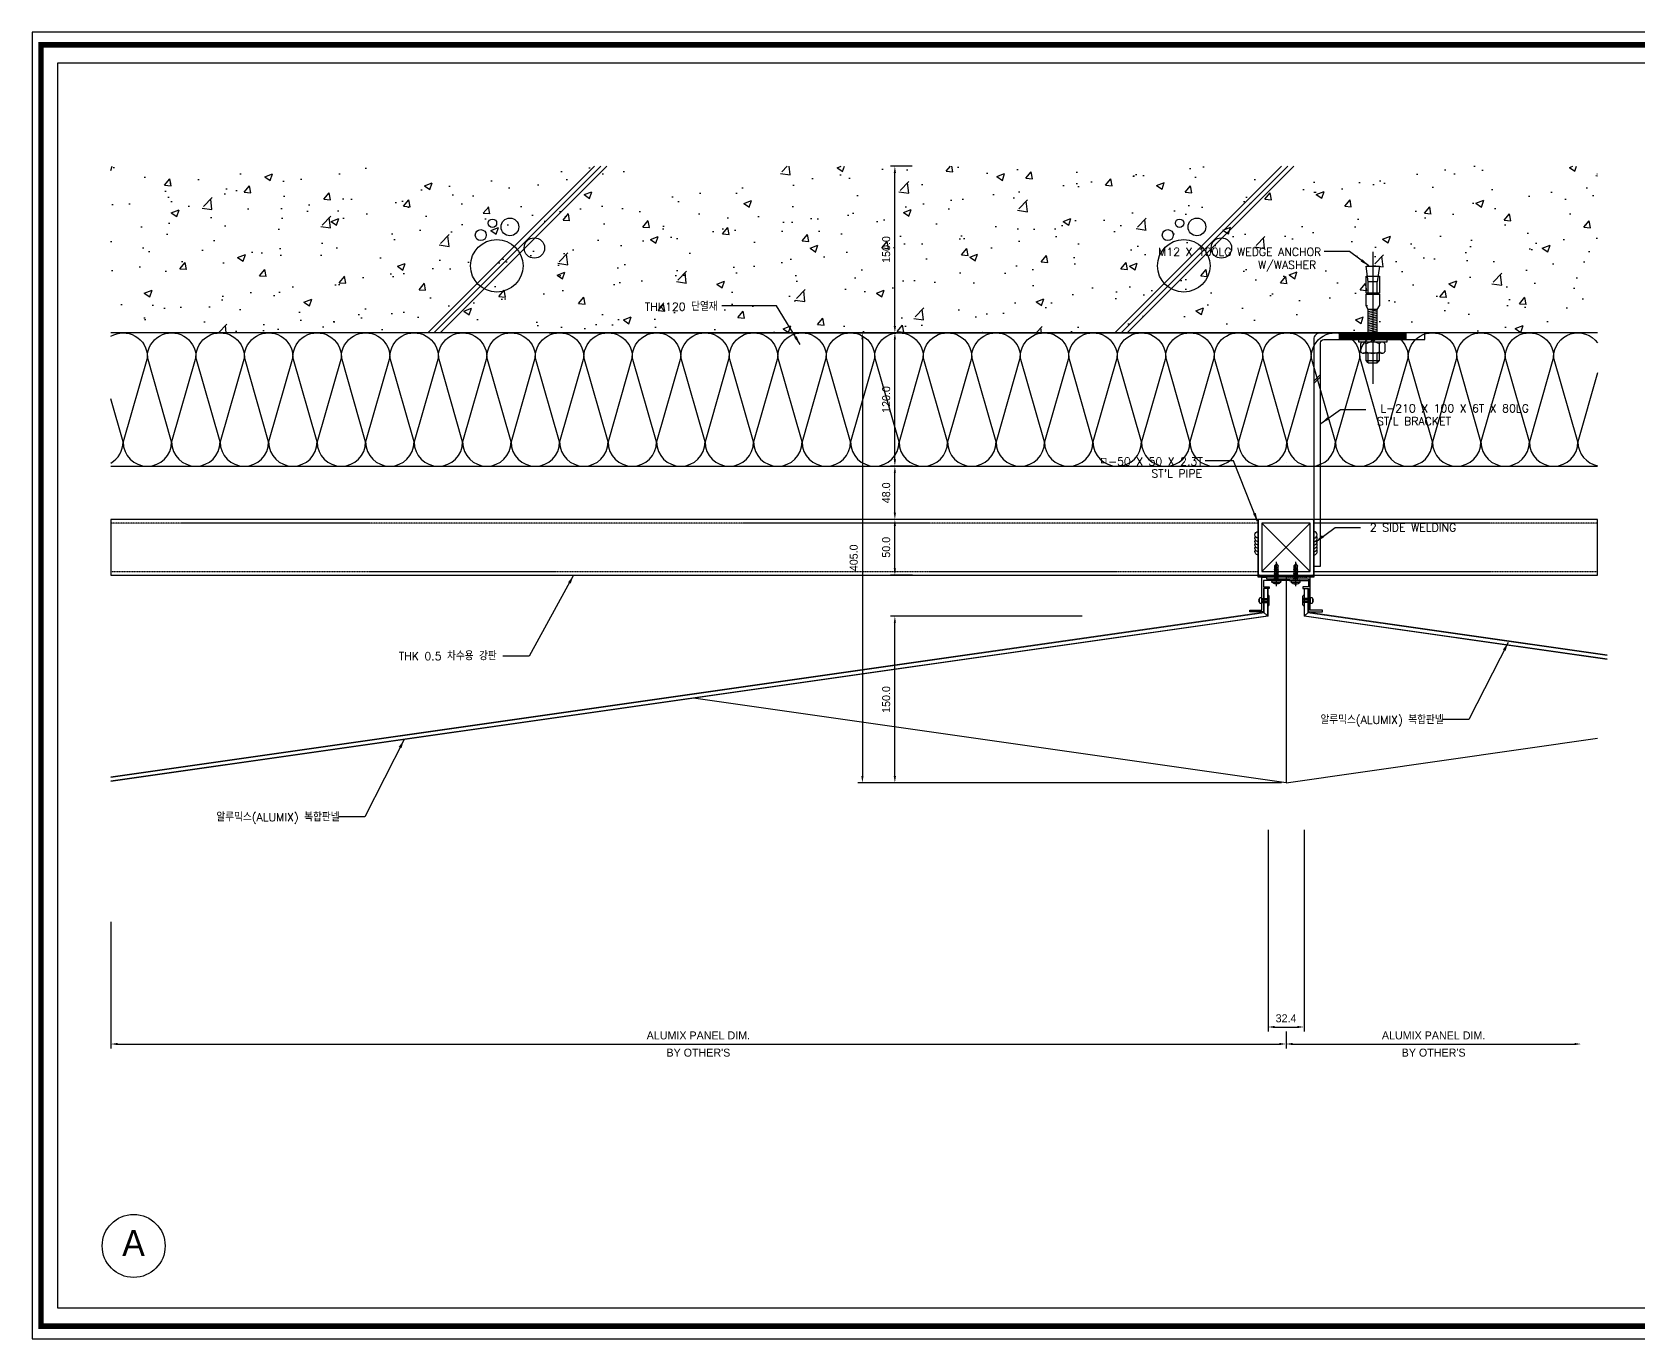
# Model space of a CAD drawing. Header units: millimetres. Extents: x 7297 to 60227, y -7497 to 19324.
# Drawn here: x 26117 to 27562, y 4592 to 5768 of the extents above; entities that cross this region are included whole.
import ezdxf
from ezdxf.enums import TextEntityAlignment as Align

# ---------------------------------------------------------------- set-up
doc = ezdxf.new("R2010")
doc.units = ezdxf.units.MM
doc.linetypes.add('HIDDEN', pattern=[0.375, 0.25, -0.125])
for name, color, linetype in [('NS_AL_MOLD', 7, 'Continuous'), ('NS_BRACKET_NUTS', 1, 'Continuous'), ('NS_COL_RED', 1, 'Continuous'), ('NS_COL_YELLOW', 2, 'Continuous'), ('NS_CON', 8, 'Continuous'), ('NS_CON_LINE', 2, 'Continuous'), ('NS_DIM', 1, 'Continuous'), ('NS_FORM', 7, 'Continuous'), ('NS_FRAME', 253, 'Continuous'), ('NS_GASKET_3M', 150, 'Continuous'), ('NS_INSUL', 8, 'Continuous'), ('NS_PIPE_FRAME', 2, 'Continuous'), ('NS_RIVET_SCREW', 1, 'Continuous'), ('NS_TEXT', 2, 'Continuous'), ('NS_TEXT_TITLE', 141, 'Continuous'), ('NS_WELD', 1, 'Continuous')]:
    doc.layers.add(name, color=color, linetype=linetype)
doc.layers.add('NS_AL_PANEL', color=32, linetype='Continuous', lineweight=9)
doc.styles.add('Expo M', font='Expo M.ttf')
doc.styles.add('HFS', font='')
doc.styles.add('HGTXT', font='romans.shx', dxfattribs={"bigfont": 'whgtxt.shx'})
doc.styles.add('ROMANS', font='romans.shx', dxfattribs={"bigfont": 'whgtxt.shx'})
doc.styles.get('HFS').set_extended_font_data('HYwulM')
doc.dimstyles.new('N-SPACE', dxfattribs={"dimscale": 4, "dimtxt": 1.8, "dimasz": 1.5, "dimexe": 1, "dimexo": 1, "dimgap": 1, "dimtad": 1, "dimtoh": 1, "dimdec": 1, "dimzin": 1, "dimdsep": 46, "dimtxsty": 'Expo M', "dimcen": 2, "dimclrd": 1, "dimclre": 1, "dimclrt": 2, "dimadec": 1, "dimazin": 0, "dimtfac": 1, "dimtdec": 1, "dimtix": 1, "dimtmove": 1, "dimatfit": 3, "dimfxl": 1, "dimtolj": 1, "dimtzin": 1, "dimarcsym": 0})
doc.dimstyles.new('사본(2) DIM-2', dxfattribs={"dimscale": 2, "dimtxt": 3, "dimasz": 1.75, "dimexe": 2, "dimexo": 1.5, "dimgap": 1.25, "dimtad": 1, "dimdec": 0, "dimrnd": 0.25, "dimdsep": 46, "dimtxsty": 'ROMANS', "dimblk": 'DIMDOT', "dimcen": -1.5, "dimclrd": 256, "dimclre": 256, "dimclrt": 2, "dimaunit": 1, "dimadec": 0, "dimazin": 0, "dimtfac": 1, "dimtdec": 0, "dimtix": 1, "dimtmove": 2, "dimatfit": 3, "dimfxl": 2, "dimtvp": 2, "dimlwd": -1, "dimlwe": -1, "dimarcsym": 0})

# ---------------------------------------------------------------- blocks, each defined once
blk = doc.blocks.new('AL-TEMPLATE')
at = {"color": 8}
for p, q in [((2716.82, 1392.97), (2800.02, 1392.97)), ((2716.82, 1376.33), (2800.02, 1376.33)), ((2716.82, 1359.69), (2800.02, 1359.69)), ((2716.82, 1343.05), (2800.02, 1343.05)), ((2716.82, 1326.41), (2800.02, 1326.41)), ((2716.82, 1309.77), (2800.02, 1309.77)), ((2716.82, 1293.13), (2800.02, 1293.13)), ((2716.82, 1276.49), (2800.02, 1276.49)), ((2716.82, 1259.85), (2800.02, 1259.85)), ((2716.82, 1243.21), (2800.02, 1243.21)), ((2716.82, 1209.93), (2800.02, 1209.93)), ((2716.82, 1193.29), (2800.02, 1193.29)), ((2716.82, 1176.65), (2800.02, 1176.65)), ((2716.82, 1118.41), (2800.02, 1118.41)), ((2716.82, 1076.81), (2800.02, 1076.81)), ((2716.82, 1051.85), (2800.02, 1051.85))]:
    blk.add_line(p, q, dxfattribs=at)
at = {"color": 7, "ltscale": 2}
blk.add_lwpolyline([(1972.34, 1515.25), (1972.34, 921.25), (2812.34, 921.25), (2812.34, 1515.25)], close=True, dxfattribs=at)
at = {"color": 8}
for points, const_width in [([(1976.34, 1509.45), (2808.34, 1509.45), (2808.34, 927.05), (1976.34, 927.05)], 2.5), ([(2716.82, 1501.32), (2800.02, 1501.32), (2800.02, 1418.12), (2716.82, 1418.12)], 1.66), ([(2716.82, 1409.8), (2800.02, 1409.8), (2800.02, 1026.89), (2716.82, 1026.89)], 1.66)]:
    blk.add_lwpolyline(points, close=True, dxfattribs=dict(at, const_width=const_width))
at = {"color": 9}
blk.add_lwpolyline([(1984.07, 1501.32), (2709.08, 1501.32), (2709.08, 935.18), (1984.07, 935.18)], close=True, dxfattribs=at)
at = {"color": 8, "const_width": 1.66}
for points in [[(2716.82, 1226.57), (2800.02, 1226.57)], [(2716.82, 1160.01), (2800.02, 1160.01)]]:
    blk.add_lwpolyline(points, dxfattribs=at)
at = {"color": 146, "true_color": 0x105689, "insert": (2721.06, 1496.93), "char_height": 3.6698, "attachment_point": 1, "style": 'HGTXT'}
blk.add_mtext('{\\fExpo M|b0|i0|c129|p18;엔스페이스 (주)}', dxfattribs=at)
at = {"insert": (2720.94, 1489.17), "char_height": 2.3487, "attachment_point": 1, "style": 'HGTXT'}
blk.add_mtext('서울시 강남구 논현로 161길11 엔빌딩 4F\\PTEL 02 575-2077  FAX 02 575-2071', dxfattribs=at)
at = {"color": 8, "attachment_point": 1}
for s, insert, char_height, width in [('NOTE', (2720.76, 1404.73), 2.556, 438.9676), ('DESIGNED BYNOTE', (2719.01, 1224.39), 2.5559, 438.9676), ('DRAWN BYNOTE', (2719.56, 1209.04), 2.5559, 438.9676), ('CHECKED BYNOTE', (2719.56, 1192.25), 2.5559, 438.9676), ('APPROVED BYNOTE', (2720.1, 1175.04), 2.5559, 438.9676), ('DRAWING TITLE', (2720.1, 1158.4), 2.5559, 438.9675), ('SCALE', (2720.1, 1116.8), 2.556, 438.9675), ('{\\fﾱﾼﾸﾲ|b0|i0|c129|p49;DATE}', (2720.1, 1075.2), 2.5559, 438.9675), ('SHEET NO.', (2720.1, 1050.24), 2.556, 438.9675)]:
    blk.add_mtext(s, dxfattribs=dict(at, insert=insert, char_height=char_height, width=width))
blk = doc.blocks.new('*D997')
at = {"layer": 'NS_DIM', "color": 1, "lineweight": -2, "transparency": 16777216}
for p, q in [((26937.4, 5497.5), (26859.7, 5497.5)), ((26863.7, 5491.5), (26863.7, 5098.5)), ((27240.9, 5092.5), (26859.7, 5092.5))]:
    blk.add_line(p, q, dxfattribs=at)
at = {"layer": 'NS_DIM', "color": 1, "transparency": 16777216}
for points in [[(26862.7, 5491.5), (26864.7, 5491.5), (26863.7, 5497.5)], [(26862.7, 5098.5), (26864.7, 5098.5), (26863.7, 5092.5)]]:
    blk.add_solid(points, dxfattribs=at)
at = {"layer": 'NS_DIM', "color": 2, "transparency": 16777216, "insert": (26855.9, 5295), "char_height": 7.2, "attachment_point": 5, "rotation": 90, "style": 'Expo M'}
blk.add_mtext('\\A1;405.0', dxfattribs=at)
blk = doc.blocks.new('*D996')
at = {"layer": 'NS_DIM', "color": 1, "lineweight": -2, "transparency": 16777216}
for p, q in [((26908.7, 5329.5), (26888.9, 5329.5)), ((26892.9, 5285.5), (26892.9, 5323.5)), ((26908.7, 5279.5), (26888.9, 5279.5))]:
    blk.add_line(p, q, dxfattribs=at)
at = {"layer": 'NS_DIM', "color": 1, "transparency": 16777216}
for points in [[(26891.9, 5323.5), (26893.9, 5323.5), (26892.9, 5329.5)], [(26891.9, 5285.5), (26893.9, 5285.5), (26892.9, 5279.5)]]:
    blk.add_solid(points, dxfattribs=at)
at = {"layer": 'NS_DIM', "color": 2, "transparency": 16777216, "insert": (26885.1, 5304.5), "char_height": 7.2, "attachment_point": 5, "rotation": 90, "style": 'Expo M'}
blk.add_mtext('\\A1;50.0', dxfattribs=at)
blk = doc.blocks.new('*D995')
at = {"layer": 'NS_DIM', "color": 1, "lineweight": -2, "transparency": 16777216}
for p, q in [((27061.4, 5242.5), (26888.9, 5242.5)), ((26892.9, 5098.5), (26892.9, 5236.5)), ((27240.9, 5092.5), (26888.9, 5092.5))]:
    blk.add_line(p, q, dxfattribs=at)
at = {"layer": 'NS_DIM', "color": 1, "transparency": 16777216}
for points in [[(26891.9, 5236.5), (26893.9, 5236.5), (26892.9, 5242.5)], [(26891.9, 5098.5), (26893.9, 5098.5), (26892.9, 5092.5)]]:
    blk.add_solid(points, dxfattribs=at)
at = {"layer": 'NS_DIM', "color": 2, "transparency": 16777216, "insert": (26885.1, 5167.5), "char_height": 7.2, "attachment_point": 5, "rotation": 90, "style": 'Expo M'}
blk.add_mtext('\\A1;150.0', dxfattribs=at)
blk = doc.blocks.new('*D994')
at = {"layer": 'NS_DIM', "color": 1, "lineweight": -2, "transparency": 16777216}
for p, q in [((26908.7, 5377.5), (26888.9, 5377.5)), ((26892.9, 5335.5), (26892.9, 5371.5)), ((26908.7, 5329.5), (26888.9, 5329.5))]:
    blk.add_line(p, q, dxfattribs=at)
at = {"layer": 'NS_DIM', "color": 1, "transparency": 16777216}
for points in [[(26891.9, 5371.5), (26893.9, 5371.5), (26892.9, 5377.5)], [(26891.9, 5335.5), (26893.9, 5335.5), (26892.9, 5329.5)]]:
    blk.add_solid(points, dxfattribs=at)
at = {"layer": 'NS_DIM', "color": 2, "transparency": 16777216, "insert": (26885.1, 5353.5), "char_height": 7.2, "attachment_point": 5, "rotation": 90, "style": 'Expo M'}
blk.add_mtext('\\A1;48.0', dxfattribs=at)
blk = doc.blocks.new('*D993')
at = {"layer": 'NS_DIM', "color": 1, "lineweight": -2, "transparency": 16777216}
for p, q in [((26908.4, 5647.5), (26888.9, 5647.5)), ((26892.9, 5503.5), (26892.9, 5641.5)), ((26908.4, 5497.5), (26888.9, 5497.5))]:
    blk.add_line(p, q, dxfattribs=at)
at = {"layer": 'NS_DIM', "color": 1, "transparency": 16777216}
for points in [[(26891.9, 5641.5), (26893.9, 5641.5), (26892.9, 5647.5)], [(26891.9, 5503.5), (26893.9, 5503.5), (26892.9, 5497.5)]]:
    blk.add_solid(points, dxfattribs=at)
at = {"layer": 'NS_DIM', "color": 2, "transparency": 16777216, "insert": (26885.1, 5572.5), "char_height": 7.2, "attachment_point": 5, "rotation": 90, "style": 'Expo M'}
blk.add_mtext('\\A1;150.0', dxfattribs=at)
blk = doc.blocks.new('*D992')
at = {"layer": 'NS_DIM', "color": 1, "lineweight": -2, "transparency": 16777216}
for p, q in [((26187.4, 4967.5), (26187.4, 4853.4)), ((27244.9, 4868.7), (27244.9, 4853.4)), ((26193.4, 4857.4), (27238.9, 4857.4))]:
    blk.add_line(p, q, dxfattribs=at)
at = {"layer": 'NS_DIM', "color": 1, "transparency": 16777216}
for points in [[(26193.4, 4858.4), (26193.4, 4856.4), (26187.4, 4857.4)], [(27238.9, 4858.4), (27238.9, 4856.4), (27244.9, 4857.4)]]:
    blk.add_solid(points, dxfattribs=at)
at = {"layer": 'NS_DIM', "color": 2, "transparency": 16777216, "char_height": 7.2, "attachment_point": 5, "style": 'Expo M'}
for s, insert in [('\\A1;ALUMIX PANEL DIM.', (26716.1, 4865.1)), ("\\A1;BY OTHER'S", (26716.1, 4849.6))]:
    blk.add_mtext(s, dxfattribs=dict(at, insert=insert))
blk = doc.blocks.new('*D991')
at = {"layer": 'NS_DIM', "color": 1, "lineweight": -2, "transparency": 16777216}
for p, q in [((27244.9, 4868.7), (27244.9, 4853.4)), ((27250.9, 4857.4), (27504.5, 4857.4))]:
    blk.add_line(p, q, dxfattribs=at)
at = {"layer": 'NS_DIM', "color": 1, "transparency": 16777216}
for points in [[(27250.9, 4858.4), (27250.9, 4856.4), (27244.9, 4857.4)], [(27504.5, 4858.4), (27504.5, 4856.4), (27510.5, 4857.4)]]:
    blk.add_solid(points, dxfattribs=at)
at = {"layer": 'NS_DIM', "color": 2, "transparency": 16777216, "char_height": 7.2, "attachment_point": 5, "style": 'Expo M'}
for s, insert in [('\\A1;ALUMIX PANEL DIM.', (27377.7, 4865.1)), ("\\A1;BY OTHER'S", (27377.7, 4849.6))]:
    blk.add_mtext(s, dxfattribs=dict(at, insert=insert))
blk = doc.blocks.new('*D990')
at = {"layer": 'NS_DIM', "color": 1, "lineweight": -2, "transparency": 16777216}
for p, q in [((27228.7, 5050.1), (27228.7, 4868.7)), ((27261.1, 5050.1), (27261.1, 4868.7)), ((27234.7, 4872.7), (27255.1, 4872.7))]:
    blk.add_line(p, q, dxfattribs=at)
at = {"layer": 'NS_DIM', "color": 1, "transparency": 16777216}
for points in [[(27234.7, 4873.7), (27234.7, 4871.7), (27228.7, 4872.7)], [(27255.1, 4873.7), (27255.1, 4871.7), (27261.1, 4872.7)]]:
    blk.add_solid(points, dxfattribs=at)
at = {"layer": 'NS_DIM', "color": 2, "transparency": 16777216, "insert": (27244.9, 4880.5), "char_height": 7.2, "attachment_point": 5, "style": 'Expo M'}
blk.add_mtext('\\A1;32.4', dxfattribs=at)
blk = doc.blocks.new('DIMDOT')
blk.add_line((-1.5, 0), (1.5, 0))
at = {"const_width": 0.5}
blk.add_lwpolyline([(-0.25, 0, 1), (0.25, 0, 1)], format="xyb", close=True, dxfattribs=at)
blk = doc.blocks.new('NEWANCHOR')
for p, q in [((79, 0), (-40, 0)), ((-20.9, 4), (-18.9, 6)), ((-20.9, 4), (-12.4, 4)), ((-20.9, 4), (-20.9, -4)), ((-18.9, 6), (-18.9, -6)), ((-18.9, 6), (-12.4, 6)), ((-12.4, -8.5), (-12.4, 8.5)), ((-12.4, 8), (-12.4, 8)), ((-3.8, 11), (-11, 11)), ((-11, 6), (-3.8, 6)), ((-2.4, 8), (-2.4, 8)), ((0, 0), (-2.4, 2.4)), ((0, 0), (-2.4, 2.4)), ((-2.4, 0), (0, -2.4)), ((-2.4, 0), (0, -2.4)), ((0, 4), (26.9, 4)), ((0, 4), (1.6, -4)), ((1.6, 4), (3.1, -4)), ((3.1, 4), (4.7, -4)), ((4.7, 4), (6.3, -4)), ((6.3, 4), (7.9, -4)), ((7.9, 4), (9.4, -4)), ((9.4, 4), (11, -4)), ((11, 4), (12.6, -4)), ((12.6, 4), (14.1, -4)), ((14.1, 4), (15.7, -4)), ((15.7, 4), (17.3, -4)), ((17.3, 4), (18.8, -4)), ((18.8, 4), (20.4, -4)), ((20.4, 4), (22, -4)), ((22, 4), (23.6, -4)), ((23.6, 4), (25.1, -4)), ((25.1, 4), (26.7, -4)), ((26.9, 4), (30.4, 6)), ((26.9, -4), (26.9, 4)), ((30.4, 6), (40.8, 6)), ((40.8, 6), (40.8, -6)), ((40.8, 4), (51.9, 4)), ((41.7, 6), (57.1, 6)), ((41.7, -6), (41.7, 6)), ((51.9, 4), (66, 6)), ((51.9, -4), (51.9, 4)), ((57.1, 6), (57.1, -6)), ((66, 6), (66, -6)), ((-18.9, -6), (-20.9, -4)), ((-20.9, -4), (-12.4, -4)), ((-18.9, -6), (-12.4, -6)), ((-12.4, -8), (-12.4, -8)), ((-11, -6), (-3.8, -6)), ((-3.8, -10.9), (-11, -10.9)), ((-2.4, -8), (-2.4, -8)), ((0, -4), (26.9, -4)), ((26.9, -4), (30.4, -6)), ((40.8, -6), (30.4, -6)), ((40.8, -4), (51.9, -4)), ((57.1, -6), (41.7, -6)), ((66, -6), (51.9, -4))]:
    blk.add_line(p, q)
blk.add_lwpolyline([(0, -12.6), (-2.4, -12.6), (-2.4, 12.6), (0, 12.6)], close=True)
for centre, radius, start, end in [((-9.5, 8.5), 2.86, 120, 240), ((0.9, 0), 13.3, 153.2083, 206.7917), ((-5.3, 8.5), 2.86, 300, 60), ((-15.7, 0), 13.3, 333.2083, 26.7917), ((-9.5, -8.5), 2.86, 120, 240), ((-5.3, -8.5), 2.86, 300, 60)]:
    blk.add_arc(centre, radius, start, end)
blk = doc.blocks.new('welding')
for centre, end in [((5.8, 0), 180), ((8.8, 0), 120), ((11.8, 0), 120), ((14.8, 0), 120), ((17.8, 0), 120), ((20.8, 0), 120)]:
    blk.add_arc(centre, 3, 0, end)
blk = doc.blocks.new('*D989')
at = {"layer": 'NS_DIM', "color": 1, "lineweight": -2, "transparency": 16777216}
for p, q in [((26908.7, 5497.5), (26888.9, 5497.5)), ((26892.9, 5383.5), (26892.9, 5491.5)), ((26908.7, 5377.5), (26888.9, 5377.5))]:
    blk.add_line(p, q, dxfattribs=at)
at = {"layer": 'NS_DIM', "color": 1, "transparency": 16777216}
for points in [[(26891.9, 5491.5), (26893.9, 5491.5), (26892.9, 5497.5)], [(26891.9, 5383.5), (26893.9, 5383.5), (26892.9, 5377.5)]]:
    blk.add_solid(points, dxfattribs=at)
at = {"layer": 'NS_DIM', "color": 2, "transparency": 16777216, "insert": (26885.1, 5437.5), "char_height": 7.2, "attachment_point": 5, "rotation": 90, "style": 'Expo M'}
blk.add_mtext('\\A1;120.0', dxfattribs=at)
blk = doc.blocks.new('피스')
for p, q in [((-4, 1.5), (-4, 1)), ((-4, 1.5), (4, 1.5)), ((-3, 0), (3, 0)), ((-0.5, 3), (-0.4, 2.3)), ((-0.4, 2.3), (0.4, 2.3)), ((0, 5), (0, -16.8)), ((0.5, 3), (0.4, 2.3)), ((4, 1.5), (4, 1)), ((2, -1.5), (-2, -2)), ((-1.5, -1.5), (-2, -2)), ((-2, -2), (-1.5, -2.5)), ((-1.5, -3.5), (-2, -4)), ((2, -3.5), (-2, -4)), ((-2, -4), (-1.5, -4.5)), ((-1.5, -5.5), (-2, -6)), ((2, -5.5), (-2, -6)), ((-2, -6), (-1.5, -6.5)), ((-1.5, -7.5), (-2, -8)), ((2, -7.5), (-2, -8)), ((-2, -8), (-1.5, -8.5)), ((-1.5, -9.5), (-2, -10)), ((2, -9.5), (-2, -10)), ((-2, -10), (-1.5, -10.5)), ((-1.5, -0.5), (-1.5, -1.5)), ((1.5, -1), (-1.5, -1.5)), ((1.5, -2), (-1.5, -2.5)), ((-1.5, -2.5), (-1.5, -3.5)), ((1.5, -3), (-1.5, -3.5)), ((1.5, -4), (-1.5, -4.5)), ((-1.5, -4.5), (-1.5, -5.5)), ((1.5, -5), (-1.5, -5.5)), ((1.5, -6), (-1.5, -6.5)), ((-1.5, -6.5), (-1.5, -7.5)), ((1.5, -7), (-1.5, -7.5)), ((1.5, -8), (-1.5, -8.5)), ((-1.5, -8.5), (-1.5, -9.5)), ((1.5, -9), (-1.5, -9.5)), ((1.5, -10), (-1.5, -10.5)), ((-1.5, -10.5), (-1.5, -13.5)), ((0, -15), (-1.5, -13.5)), ((-1.3, -13.5), (-1.3, -12)), ((0, -15), (-1.3, -13.5)), ((0, -15), (1.5, -13)), ((1.5, -13), (0.6, -11.5)), ((1.5, -0.5), (1.5, -1)), ((1.5, -1), (2, -1.5)), ((2, -1.5), (1.5, -2)), ((1.5, -2), (1.5, -3)), ((1.5, -3), (2, -3.5)), ((2, -3.5), (1.5, -4)), ((1.5, -4), (1.5, -5)), ((1.5, -5), (2, -5.5)), ((2, -5.5), (1.5, -6)), ((1.5, -6), (1.5, -7)), ((1.5, -7), (2, -7.5)), ((2, -7.5), (1.5, -8)), ((1.5, -8), (1.5, -9)), ((1.5, -9), (2, -9.5)), ((2, -9.5), (1.5, -10)), ((1.5, -10), (1.5, -13))]:
    blk.add_line(p, q)
for centre, radius, start, end in [((0, -3.1), 6.08, 94.7146, 131.1121), ((-3, 1), 1, 180, 270), ((-2, -0.5), 0.5, 0, 90), ((0, -3.1), 6.08, 48.8879, 85.2854), ((2, -0.5), 0.5, 90, 180), ((3, 1), 1, 270, 0), ((-0.3, -12), 1, 30.0863, 180)]:
    blk.add_arc(centre, radius, start, end)
blk = doc.blocks.new('N-SCREW')
blk.add_blockref('피스', (17.3, -1))
blk = doc.blocks.new('*U252')
blk.add_lwpolyline([(0, 0), (50, 0), (50, 1032.5), (0, 1032.5)], close=True)
at = {"linetype": 'HIDDEN'}
blk.add_lwpolyline([(3.2, 0), (46.8, 0), (46.8, 1032.5), (3.2, 1032.5)], close=True, dxfattribs=at)
blk = doc.blocks.new('*U98')
for p, q in [((1, 50), (0, 50)), ((0, 49), (0, 50)), ((0, 49), (0, 1)), ((49, 50), (1, 50)), ((3.2, 3.2), (46.8, 46.8)), ((46.8, 3.2), (3.2, 46.8)), ((49, 50), (50, 50)), ((50, 49), (50, 50)), ((50, 1), (50, 49)), ((0, 1), (0, 0)), ((1, 0), (0, 0)), ((50, 1), (50, 0)), ((1, 0), (49, 0)), ((49, 0), (50, 0))]:
    blk.add_line(p, q)
blk.add_lwpolyline([(3.2, 46.8), (3.2, 3.2), (46.8, 3.2), (46.8, 46.8)], close=True)
for centre, start, end in [((1, 49), 90, 180), ((49, 49), 0, 90), ((1, 1), 180, 270), ((49, 1), 270, 0)]:
    blk.add_arc(centre, 1, start, end)
blk = doc.blocks.new('*U251')
blk.add_lwpolyline([(0, 0), (50, 0), (50, 255.4), (0, 255.4)], close=True)
at = {"linetype": 'HIDDEN'}
blk.add_lwpolyline([(3.2, 0), (46.8, 0), (46.8, 255.4), (3.2, 255.4)], close=True, dxfattribs=at)

msp = doc.modelspace()

# ---------------------------------------------------------------- hatches: boundary and pattern name
at = {"layer": 'NS_CON', "ltscale": 3}
h = msp.add_hatch(dxfattribs=at)
h.set_pattern_fill('AR-CONC', color=256, scale=10, style=0)
h.set_pattern_definition([(50, (-3745908.6, 136723.956), (71.7260183, -6.2752135), [7.5, -82.5]), (355, (-3745908.6, 136723.956), (-13.8751334, 75.2192134), [6, -66]), (100.4514445, (-3745902.625, 136723.43), (57.8508847, 68.9439991), [6.3740192, -70.1142112]), (46.1842, (-3745908.6, 136743.96), (106.724133, -16.551928), [11.25, -123.75]), (96.6356355, (-3745899.71, 136742.58), (93.4661946, 97.41186), [9.5610342, -105.171376]), (351.184164, (-3745908.6, 136743.96), (93.4661945, 97.41186), [9, -99]), (21, (-3745898.6, 136738.956), (59.6907052, -40.2618891), [7.5, -82.5]), (326, (-3745898.6, 136738.956), (24.3315332, 72.5150045), [6, -66]), (71.4514447, (-3745893.63, 136735.6), (84.0222377, 32.2531153), [6.374019, -70.1142112]), (37.5, (-3745908.602, 136723.956), (1.21598553, 33.28938538), [0, -65.2, 0, -67, 0, -66.25]), (7.5, (-3745908.602, 136723.956), (26.30695374, 39.4411712), [0, -38.2, 0, -63.7, 0, -25.25]), (327.5, (-3745930.902, 136723.956), (53.38224362, -2.25548717), [0, -25, 0, -78, 0, -103.5]), (317.5, (-3745940.902, 136723.956), (58.31861693, 10.01049823), [0, -32.5, 0, -51.8, 0, -73.5])])
h.paths.add_polyline_path([(26187.39, 5647.5), (27525.31, 5647.5), (27525.31, 5497.5), (26187.39, 5497.5)])
at = {"layer": 'NS_GASKET_3M', "ltscale": 3}
msp.add_hatch(color=256, dxfattribs=at).paths.add_polyline_path([(27269.89, 5277.5), (27269.89, 5279), (27219.89, 5279), (27219.89, 5277.5)])

# ---------------------------------------------------------------- linework, layer by layer
at = {"layer": 'NS_AL_MOLD'}
for p, q in [((27244.99, 5277.5), (27227.39, 5277.5)), ((27247.69, 5274.5), (27265.09, 5274.5))]:
    msp.add_line(p, q, dxfattribs=at)
at = {"layer": 'NS_AL_MOLD', "elevation": 0}
for points in [[(27247.69, 5276), (27247.69, 5274.5), (27236.49, 5274.5), (27236.19, 5274.8), (27235.89, 5274.5), (27224.69, 5274.5), (27224.69, 5269), (27229.69, 5269), (27229.69, 5267.5), (27224.69, 5267.5), (27224.69, 5246.5), (27212.19, 5246.5), (27212.19, 5248), (27223.19, 5248), (27223.19, 5277.5)], [(27223.19, 5277.5), (27227.39, 5277.5), (27227.39, 5276), (27253.29, 5276)], [(27253.29, 5276), (27253.59, 5276.3), (27253.89, 5276), (27265.09, 5276), (27265.09, 5269), (27260.09, 5269), (27260.09, 5267.5), (27265.09, 5267.5), (27265.09, 5246.5), (27277.59, 5246.5), (27277.59, 5248), (27266.59, 5248), (27266.59, 5277.5), (27263.59, 5277.5), (27263.29, 5277.2), (27262.69, 5277.2), (27262.39, 5277.5), (27262.09, 5277.2), (27261.79, 5277.5), (27261.49, 5277.2), (27261.19, 5277.5), (27260.89, 5277.2), (27260.59, 5277.5), (27260.29, 5277.2), (27259.99, 5277.5), (27259.69, 5277.2), (27259.39, 5277.5), (27259.09, 5277.2), (27258.79, 5277.5), (27258.49, 5277.2), (27258.19, 5277.5), (27257.89, 5277.2), (27257.59, 5277.5), (27257.29, 5277.2), (27256.99, 5277.5), (27256.69, 5277.2), (27256.39, 5277.5), (27256.09, 5277.2), (27255.79, 5277.5), (27255.49, 5277.2), (27255.19, 5277.5), (27254.89, 5277.2), (27254.59, 5277.5), (27254.29, 5277.2), (27253.99, 5277.5), (27253.69, 5277.2), (27253.39, 5277.5), (27253.09, 5277.2), (27252.79, 5277.5), (27252.49, 5277.2), (27252.19, 5277.5), (27251.89, 5277.2), (27251.59, 5277.5), (27251.29, 5277.2), (27250.99, 5277.5), (27250.69, 5277.2), (27250.39, 5277.5), (27250.09, 5277.2), (27249.79, 5277.5), (27249.49, 5277.2), (27249.19, 5277.5), (27248.89, 5277.2), (27248.59, 5277.5), (27248.29, 5277.2), (27247.99, 5277.5), (27247.69, 5277.2), (27247.39, 5277.5), (27247.09, 5277.2), (27246.79, 5277.5), (27246.49, 5277.2), (27246.19, 5277.5), (27245.89, 5277.2), (27245.59, 5277.5), (27245.29, 5277.2), (27244.99, 5277.5), (27244.99, 5276)]]:
    msp.add_lwpolyline(points, dxfattribs=at)
at = {"layer": 'NS_AL_PANEL'}
for p, q in [((27228.69, 5267.5), (27224.69, 5267.5)), ((27225.19, 5267.5), (27225.19, 5245.53)), ((27228.19, 5267.5), (27228.19, 5242.93)), ((27228.69, 5267.5), (27228.69, 5242.5)), ((27261.09, 5267.5), (27261.09, 5242.5)), ((27261.09, 5267.5), (27265.09, 5267.5)), ((27261.59, 5267.5), (27261.59, 5242.93)), ((27264.59, 5267.5), (27264.59, 5245.53)), ((27224.69, 5245.97), (26187.39, 5097.78)), ((27225.2, 5245.53), (26187.39, 5097.28)), ((27228.2, 5242.93), (26187.39, 5094.24)), ((27228.69, 5242.5), (26187.39, 5093.74)), ((27224.69, 5246.5), (27224.69, 5245.97)), ((27224.69, 5245.97), (27228.2, 5242.93)), ((27261.09, 5242.5), (27534.01, 5203.51)), ((27264.59, 5245.53), (27261.59, 5242.93)), ((27261.59, 5242.93), (27534.01, 5204.01)), ((27264.59, 5245.53), (27534.01, 5207.04)), ((27265.09, 5246.5), (27265.09, 5245.97)), ((27265.09, 5245.97), (27534.01, 5207.55))]:
    msp.add_line(p, q, dxfattribs=at)
at = {"layer": 'NS_BRACKET_NUTS'}
for p, q in [((27292.89, 5491.5), (27292.89, 5497.5)), ((27292.89, 5496.5), (27352.89, 5496.5)), ((27292.89, 5495.5), (27352.89, 5495.5)), ((27292.89, 5494.5), (27352.89, 5494.5)), ((27352.89, 5491.5), (27352.89, 5497.5)), ((27292.89, 5493.5), (27352.89, 5493.5)), ((27292.89, 5492.5), (27352.89, 5492.5)), ((27269.89, 5454.14), (27275.89, 5460.14)), ((27269.89, 5452.02), (27275.89, 5458.02))]:
    msp.add_line(p, q, dxfattribs=at)
at = {"layer": 'NS_BRACKET_NUTS', "flags": 128}
msp.add_lwpolyline([(27275.89, 5497.5, 0.4142136), (27269.89, 5491.5), (27269.89, 5287.5), (27275.89, 5287.5), (27275.89, 5488.5, -0.4142136), (27278.89, 5491.5), (27369.89, 5491.5), (27369.89, 5497.5)], format="xyb", close=True, dxfattribs=at)
at = {"layer": 'NS_BRACKET_NUTS'}
msp.add_lwpolyline([(27289.36, 5497.5, -0.0047408), (27289.78, 5497.49)], format="xyb", dxfattribs=at)
at = {"layer": 'NS_BRACKET_NUTS', "elevation": 0}
for points in [[(27299.55, 5497.5, -0.0047408), (27299.96, 5497.49)], [(27343.18, 5497.5, -0.0047408), (27343.6, 5497.49)]]:
    msp.add_lwpolyline(points, format="xyb", dxfattribs=at)
at = {"layer": 'NS_COL_RED', "ltscale": 3}
msp.add_line((27525.31, 5279), (26187.39, 5279), dxfattribs=at)
at = {"layer": 'NS_COL_YELLOW'}
msp.add_line((27525.31, 5497.5), (26187.39, 5497.5), dxfattribs=at)
at = {"layer": 'NS_CON'}
for p, q in [((26472.51, 5497.5), (26622.51, 5647.5)), ((26478.17, 5497.5), (26628.17, 5647.5)), ((26483.83, 5497.5), (26633.83, 5647.5)), ((27090.74, 5497.5), (27240.74, 5647.5)), ((27096.39, 5497.5), (27246.39, 5647.5)), ((27102.05, 5497.5), (27252.05, 5647.5)), ((27244.89, 5381.06), (27244.88, 5381.06)), ((27244.89, 5279.5), (27244.89, 5092.5)), ((27244.89, 5092.5), (26711.81, 5168.65)), ((27244.89, 5092.5), (27525.31, 5132.56))]:
    msp.add_line(p, q, dxfattribs=at)
for centre, radius in [((26530.82, 5596.13), 3.75), ((26546.48, 5592.81), 7.97), ((27149.04, 5596.13), 3.75), ((27164.71, 5592.81), 7.97), ((26534.67, 5557.81), 23.6), ((26520.27, 5585.42), 4.96), ((26568.48, 5573.85), 9.18), ((27152.89, 5557.81), 23.6), ((27138.49, 5585.42), 4.96), ((27186.7, 5573.85), 9.18)]:
    msp.add_circle(centre, radius, dxfattribs=at)
at = {"layer": 'NS_CON_LINE'}
for p, q in [((27525.31, 5497.5), (26187.39, 5497.5)), ((26581.73, 5497.4), (27310.17, 5497.4))]:
    msp.add_line(p, q, dxfattribs=at)
at = {"layer": 'NS_GASKET_3M', "ltscale": 3, "flags": 128}
msp.add_lwpolyline([(27219.89, 5277.5), (27219.89, 5279), (27269.89, 5279), (27269.89, 5277.5)], close=True, dxfattribs=at)
at = {"layer": 'NS_INSUL'}
msp.add_line((26187.39, 5377.5), (27525.31, 5377.5), dxfattribs=at)
for points in [[(26187.39, 5494.48, -0.5800664), (26220.27, 5475.68), (26198.46, 5399.31, 0.9999998), (26242.09, 5399.31), (26220.27, 5475.68, -0.4142136)], [(26220.27, 5475.68, -1.0000001), (26263.91, 5475.68), (26242.09, 5399.31, 0.4142136)], [(26263.91, 5475.68, -1.0000001), (26307.55, 5475.68), (26285.73, 5399.31, 0.9999998), (26329.36, 5399.31)], [(26329.36, 5399.31), (26307.55, 5475.68, -1.0000001), (26351.18, 5475.68), (26329.36, 5399.31, 0.9999998), (26373, 5399.31), (26351.18, 5475.68, -0.4142136)], [(26351.18, 5475.68, -1.0000001), (26394.82, 5475.68), (26373, 5399.31, 0.4142136)], [(26394.82, 5475.68, -1.0000001), (26438.46, 5475.68), (26416.64, 5399.31, 0.9999998), (26460.27, 5399.31), (26438.46, 5475.68, -0.4142136)], [(26438.46, 5475.68, -1.0000001), (26482.09, 5475.68), (26460.27, 5399.31, 0.9999998), (26503.91, 5399.31), (26482.09, 5475.68, -0.4142136)], [(26482.09, 5475.68, -1.0000001), (26525.73, 5475.68), (26503.91, 5399.31, 0.4142136)], [(26525.73, 5475.68, -1.0000001), (26569.36, 5475.68), (26547.55, 5399.31, 0.9999998), (26591.18, 5399.31), (26569.36, 5475.68, -0.4142136)], [(26569.36, 5475.68, -1.0000001), (26613, 5475.68), (26591.18, 5399.31, 0.9999998), (26634.82, 5399.31), (26613, 5475.68, -0.4142136)], [(26634.82, 5399.31), (26613, 5475.68, -1.0000001), (26656.64, 5475.68), (26634.82, 5399.31, 0.4142136)], [(26656.64, 5475.68, -1.0000001), (26700.27, 5475.68), (26678.46, 5399.31, 0.9999998), (26722.09, 5399.31), (26700.27, 5475.68, -0.4142136)], [(26722.09, 5399.31), (26700.27, 5475.68, -1.0000001), (26743.91, 5475.68), (26722.09, 5399.31, 0.9999998), (26765.73, 5399.31), (26743.91, 5475.68, -0.4142136)], [(26743.91, 5475.68, -1.0000001), (26787.55, 5475.68), (26765.73, 5399.31, 0.9999998), (26809.36, 5399.31), (26787.55, 5475.68, -0.4142136)], [(26809.36, 5399.31), (26787.55, 5475.68, -1.0000001), (26831.18, 5475.68), (26809.36, 5399.31, 0.9999998), (26853, 5399.31)], [(26831.18, 5475.68, -1.0000001), (26874.82, 5475.68), (26853, 5399.31, 0.9999998), (26896.64, 5399.31)], [(26896.64, 5399.31), (26874.82, 5475.68, -1.0000001), (26918.46, 5475.68), (26896.64, 5399.31, 0.9999998), (26940.27, 5399.31)], [(26940.27, 5399.31), (26918.46, 5475.68, -1.0000001), (26962.09, 5475.68), (26940.27, 5399.31, 0.9999998), (26983.91, 5399.31), (26962.09, 5475.68, -0.4142136)], [(26983.91, 5399.31), (26962.09, 5475.68, -1.0000001), (27005.73, 5475.68), (26983.91, 5399.31, 0.9999998), (27027.55, 5399.31)], [(27005.73, 5475.68, -1.0000001), (27049.36, 5475.68), (27027.55, 5399.31, 0.9999998), (27071.18, 5399.31)], [(27071.18, 5399.31), (27049.36, 5475.68, -1.0000001), (27093, 5475.68), (27071.18, 5399.31, 0.9999998), (27114.82, 5399.31)], [(27114.82, 5399.31), (27093, 5475.68, -1.0000001), (27136.64, 5475.68), (27114.82, 5399.31, 0.9999998), (27158.46, 5399.31)], [(27158.46, 5399.31), (27136.64, 5475.68, -1.0000001), (27180.27, 5475.68), (27158.46, 5399.31, 0.9999998), (27202.09, 5399.31)], [(27180.27, 5475.68, -1.0000001), (27223.91, 5475.68)], [(27223.91, 5475.68, -1.0000001), (27267.55, 5475.68), (27245.73, 5399.31, 0.9999998), (27289.36, 5399.31), (27267.55, 5475.68, -0.4142136)], [(27289.36, 5399.31), (27267.55, 5475.68, -1.0000001), (27311.18, 5475.68), (27289.36, 5399.31, 0.9999998), (27333, 5399.31), (27311.18, 5475.68, -0.4142136)], [(27311.18, 5475.68, -1.0000001), (27354.82, 5475.68), (27333, 5399.31, 0.9999998), (27376.64, 5399.31)], [(27376.64, 5399.31), (27354.82, 5475.68, -1.0000001), (27398.46, 5475.68), (27376.64, 5399.31, 0.9999998), (27420.27, 5399.31)], [(27420.27, 5399.31), (27398.46, 5475.68, -1.0000001), (27442.09, 5475.68)], [(27442.09, 5475.68, -1.0000001), (27485.73, 5475.68), (27463.91, 5399.31, 0.9999998), (27507.55, 5399.31)], [(27507.55, 5399.31), (27485.73, 5475.68, -0.7297741), (27525.31, 5488.35, -0.2423134)], [(26242.09, 5399.31), (26220.27, 5475.68, -0.4142136)], [(26242.09, 5399.31, 0.9999998), (26285.73, 5399.31), (26263.91, 5475.68, -0.4142136)], [(26394.82, 5475.68), (26373, 5399.31, 0.9999998), (26416.64, 5399.31), (26394.82, 5475.68, -0.4142136)], [(26416.64, 5399.31), (26394.82, 5475.68, -0.4142136)], [(26503.91, 5399.31, 0.9999998), (26547.55, 5399.31), (26525.73, 5475.68, -0.4142136)], [(26634.82, 5399.31, 0.9999998), (26678.46, 5399.31), (26656.64, 5475.68, -0.4142136)], [(26853, 5399.31), (26831.18, 5475.68, -0.4142136)], [(27027.55, 5399.31), (27005.73, 5475.68, -0.4142136)], [(27202.09, 5399.31), (27180.27, 5475.68, -0.4142136)], [(27223.91, 5475.68), (27202.09, 5399.31, 0.9999998), (27245.73, 5399.31)], [(27245.73, 5399.31), (27223.91, 5475.68, -0.4142136)], [(27420.27, 5399.31), (27398.46, 5475.68, -0.4142136)], [(27442.09, 5475.68), (27420.27, 5399.31, 0.9999998), (27463.91, 5399.31)], [(27463.91, 5399.31), (27442.09, 5475.68, -0.4142136)], [(27525.31, 5461.47), (27507.55, 5399.31, 0.3604057), (27525.31, 5377.88)], [(26187.39, 5380.33, 0.270121), (26198.46, 5399.31), (26187.39, 5438.03)]]:
    msp.add_lwpolyline(points, format="xyb", dxfattribs=at)
at = {"layer": 'NS_RIVET_SCREW'}
for p, q in [((27251.59, 5284.5), (27252.09, 5285)), ((27252.09, 5284), (27251.59, 5284.5)), ((27255.59, 5284), (27251.59, 5284.5)), ((27251.59, 5282.5), (27252.09, 5283)), ((27252.09, 5282), (27251.59, 5282.5)), ((27255.59, 5282), (27251.59, 5282.5)), ((27251.59, 5280.5), (27252.09, 5281)), ((27252.09, 5280), (27251.59, 5280.5)), ((27255.59, 5280), (27251.59, 5280.5)), ((27251.59, 5278.5), (27252.09, 5279)), ((27252.09, 5278), (27251.59, 5278.5)), ((27255.59, 5278), (27251.59, 5278.5)), ((27253.59, 5289.5), (27252.09, 5288)), ((27252.09, 5285), (27252.09, 5288)), ((27255.09, 5284.5), (27252.09, 5285)), ((27252.09, 5283), (27252.09, 5284)), ((27255.09, 5283.5), (27252.09, 5284)), ((27255.09, 5282.5), (27252.09, 5283)), ((27252.09, 5281), (27252.09, 5282)), ((27255.09, 5281.5), (27252.09, 5282)), ((27255.09, 5280.5), (27252.09, 5281)), ((27252.09, 5279), (27252.09, 5280)), ((27255.09, 5279.5), (27252.09, 5280)), ((27255.09, 5278.5), (27252.09, 5279)), ((27252.09, 5277), (27252.09, 5278)), ((27255.09, 5277.5), (27252.09, 5278)), ((27253.59, 5289.5), (27252.32, 5288.03)), ((27252.32, 5288.03), (27252.32, 5286.47)), ((27253.59, 5269.5), (27253.59, 5291.26)), ((27253.59, 5289.5), (27255.09, 5287.52)), ((27255.09, 5287.52), (27254.19, 5285.96)), ((27255.09, 5284.5), (27255.09, 5287.52)), ((27255.59, 5284), (27255.09, 5284.5)), ((27255.09, 5283.5), (27255.59, 5284)), ((27255.09, 5282.5), (27255.09, 5283.5)), ((27255.59, 5282), (27255.09, 5282.5)), ((27255.09, 5281.5), (27255.59, 5282)), ((27255.09, 5280.5), (27255.09, 5281.5)), ((27255.59, 5280), (27255.09, 5280.5)), ((27255.09, 5279.5), (27255.59, 5280)), ((27255.09, 5278.5), (27255.09, 5279.5)), ((27255.59, 5278), (27255.09, 5278.5)), ((27255.09, 5277.5), (27255.59, 5278)), ((27255.09, 5276.5), (27255.09, 5277.5)), ((27249.59, 5273), (27249.59, 5273.5)), ((27249.59, 5273), (27257.59, 5273)), ((27250.59, 5274.5), (27256.59, 5274.5)), ((27251.59, 5276.5), (27252.09, 5277)), ((27255.59, 5276), (27251.59, 5276.5)), ((27252.09, 5276), (27251.59, 5276.5)), ((27255.09, 5276.5), (27252.09, 5277)), ((27255.09, 5275.5), (27252.09, 5276)), ((27252.09, 5275), (27252.09, 5276)), ((27253.09, 5271.52), (27253.19, 5272.19)), ((27253.19, 5272.19), (27253.99, 5272.19)), ((27254.09, 5271.52), (27253.99, 5272.19)), ((27255.59, 5276), (27255.09, 5276.5)), ((27255.09, 5275.5), (27255.59, 5276)), ((27255.09, 5275), (27255.09, 5275.5)), ((27257.59, 5273), (27257.59, 5273.5)), ((27220.88, 5254.83, 0), (27220.88, 5258.33, 0)), ((27223.19, 5258.33), (27229.74, 5258.33)), ((27223.19, 5257.33), (27229.74, 5257.33)), ((27223.19, 5255.83), (27229.74, 5255.83)), ((27223.19, 5254.83), (27229.74, 5254.83)), ((27229.74, 5252.73), (27229.74, 5260.43)), ((27260.04, 5252.73), (27260.04, 5260.43)), ((27266.59, 5258.33), (27260.04, 5258.33)), ((27266.59, 5257.33), (27260.04, 5257.33)), ((27266.59, 5255.83), (27260.04, 5255.83)), ((27266.59, 5254.83), (27260.04, 5254.83)), ((27268.91, 5254.83, 0), (27268.91, 5258.33, 0))]:
    msp.add_line(p, q, dxfattribs=at)
at = {"layer": 'NS_RIVET_SCREW', "ltscale": 3}
for p, q in [((27223.19, 5258.33), (27223.19, 5254.83)), ((27228.69, 5261.48), (27228.69, 5251.68)), ((27261.09, 5261.48), (27261.09, 5251.68)), ((27266.59, 5258.33), (27266.59, 5254.83))]:
    msp.add_line(p, q, dxfattribs=at)
at = {"layer": 'NS_RIVET_SCREW'}
for centre, radius, start, end in [((27253.32, 5286.47), 1, 180, 329.91367), ((27250.59, 5273.5), 1, 90, 180), ((27253.59, 5277.58), 6.08, 228.88791, 265.28544), ((27251.59, 5275), 0.5, 270, 0), ((27253.59, 5277.58), 6.08, 274.71456, 311.11209), ((27255.59, 5275), 0.5, 180, 270), ((27256.59, 5273.5), 1, 0, 90), ((27222.38, 5256.58, 0), 2.2, 133.00287, 226.99713), ((27222.04, 5257.73), 1.3, 27.34705, 152.65295), ((27222.04, 5255.43), 1.3, 207.34705, 332.65295), ((27228.69, 5260.43), 1.05, 0, 90), ((27228.69, 5252.73), 1.05, 270, 0), ((27261.09, 5260.43), 1.05, 90, 180), ((27261.09, 5252.73), 1.05, 180, 270), ((27267.75, 5257.73), 1.3, 27.34705, 152.65295), ((27267.75, 5255.43), 1.3, 207.34705, 332.65295), ((27267.41, 5256.58, 0), 2.2, 313.00287, 46.99713)]:
    msp.add_arc(centre, radius, start, end, dxfattribs=at)
at = {"layer": 'NS_TEXT'}
msp.add_circle((26207.92, 4675.63), 28.33, dxfattribs=at)

# ---------------------------------------------------------------- block references
at = {"layer": 'NS_BRACKET_NUTS', "rotation": 90.00000000000001}
msp.add_blockref('NEWANCHOR', (27322.89, 5491.5), dxfattribs=at)
at = {"layer": 'NS_FORM', "xscale": 1.98, "yscale": 1.98, "zscale": 1.98}
msp.add_blockref('AL-TEMPLATE', (22211.33, 2767.95), dxfattribs=at)
at = {"layer": 'NS_FRAME', "rotation": 270}
for name, p in [('*U252', (26187.39, 5329.5)), ('*U251', (27269.89, 5329.5))]:
    msp.add_blockref(name, p, dxfattribs=at)
at = {"layer": 'NS_PIPE_FRAME'}
msp.add_blockref('*U98', (27219.89, 5279.5), dxfattribs=at)
at = {"layer": 'NS_RIVET_SCREW', "xscale": -1, "rotation": 180}
msp.add_blockref('N-SCREW', (27218.94, 5273.47), dxfattribs=at)
at = {"layer": 'NS_WELD', "xscale": -1, "rotation": 90}
msp.add_blockref('welding', (27219.89, 5321.49), dxfattribs=at)
at = {"layer": 'NS_WELD', "rotation": 270}
msp.add_blockref('welding', (27269.89, 5321.49), dxfattribs=at)

# ---------------------------------------------------------------- texts
at = {"layer": 'NS_TEXT', "style": 'ROMANS'}
for s, p in [('M12 X 100LG WEDGE ANCHOR', (27276.67, 5566.73, 0)), ('THK120 단열재', (26733.37, 5517.44)), ('L-210 X 100 X 6T X 80LG', (27463.46, 5425.91, 0)), ("ST'L BRACKET", (27393.37, 5414.33, 0)), ('ㅁ-50 X 50 X 2.3T', (27169.97, 5378.08)), ("ST'L PIPE", (27169.35, 5367.28)), ('2 SIDE WELDING', (27398.08, 5318.69, 0)), ('THK 0.5 차수용 강판', (26534.59, 5202.9))]:
    msp.add_text(s, height=7.2, dxfattribs=at).set_placement(p, align=Align.RIGHT)
msp.add_text('W/WASHER', height=7.2, dxfattribs=at).set_placement((27219.66, 5555.07))
for p in [(27275.9, 5149.06), (26282.37, 5061.54)]:
    msp.add_text('알루믹스(ALUMIX) 복합판넬', height=7.2, dxfattribs=at).set_placement(p, align=Align.MIDDLE_LEFT)
at = {"layer": 'NS_TEXT_TITLE', "style": 'HFS'}
msp.add_text('A', height=23.33, dxfattribs=at).set_placement((26197.61, 4666.66))

# ---------------------------------------------------------------- dimensions: what is measured, and where the dimension line sits
at = {"layer": 'NS_DIM'}
for base, p1, p2, angle, picture, middle in [((26892.86, 5647.5), (26912.42, 5497.5), (26912.42, 5647.5), 90, '*D993', (26885.08, 5572.5)), ((26863.7, 5092.5), (26941.38, 5497.5), (27244.89, 5092.5), 90, '*D997', (26855.92, 5295)), ((26892.86, 5497.5), (26912.74, 5377.5), (26912.74, 5497.5), 90, '*D989', (26885.07, 5437.5)), ((26892.86, 5377.5), (26912.74, 5329.5), (26912.74, 5377.5), 90, '*D994', (26885.07, 5353.5)), ((26892.86, 5329.5), (26912.74, 5279.5), (26912.74, 5329.5), 90, '*D996', (26885.08, 5304.5)), ((26892.86, 5242.5), (27244.89, 5092.5), (27065.38, 5242.5), 90, '*D995', (26885.08, 5167.5)), ((27261.09, 4872.75), (27228.69, 5054.12), (27261.09, 5054.12), 180, '*D990', (27244.89, 4880.54))]:
    dim = msp.add_linear_dim(base=base, p1=p1, p2=p2, angle=angle, dimstyle='N-SPACE', dxfattribs=at)
    dim.commit()
    dim.dimension.update_dxf_attribs({"geometry": picture, "text_midpoint": middle})
dim = msp.add_linear_dim(base=(27244.89, 4857.42), p1=(26187.39, 4971.46), p2=(27244.89, 4872.75), text="ALUMIX PANEL DIM.\\XBY OTHER'S", dimstyle='N-SPACE', dxfattribs=at)
dim.commit()
dim.dimension.update_dxf_attribs({"geometry": '*D992', "text_midpoint": (26716.14, 4857.42)})
dim = msp.add_linear_dim(base=(27510.54, 4857.42, 0), p1=(27244.89, 4872.75), p2=(27510.54, 4857.42, 0), angle=180, text="ALUMIX PANEL DIM.\\XBY OTHER'S", dimstyle='N-SPACE', dxfattribs=at)
dim.commit()
dim.dimension.update_dxf_attribs({"geometry": '*D991', "text_midpoint": (27377.72, 4857.42, 0)})

# ---------------------------------------------------------------- leaders
for points in [[(27319.35, 5557.93, 0), (27301.9, 5570.72, 0), (27279.16, 5570.72, 0)], [(26807.64, 5486.95), (26786.39, 5521.67), (26737.33, 5521.67)], [(27276.36, 5415.79, 0), (27293.82, 5428.58, 0), (27316.56, 5428.58, 0)], [(27219.36, 5327.64), (27197.52, 5382.3), (27172.23, 5382.3)], [(27271.59, 5309.52), (27289.04, 5322.3), (27311.78, 5322.3)], [(26603.8, 5279.32), (26563.91, 5206.35), (26540.21, 5206.35)], [(27444.85, 5218.92), (27409.48, 5149.38), (27385.77, 5149.38)], [(26451.33, 5131.41), (26415.95, 5061.87), (26392.25, 5061.87)]]:
    msp.add_leader(points, dimstyle='사본(2) DIM-2', override={"dimasz": 4, "dimtad": 0}, dxfattribs=at)

doc.saveas('drawing.dxf')
